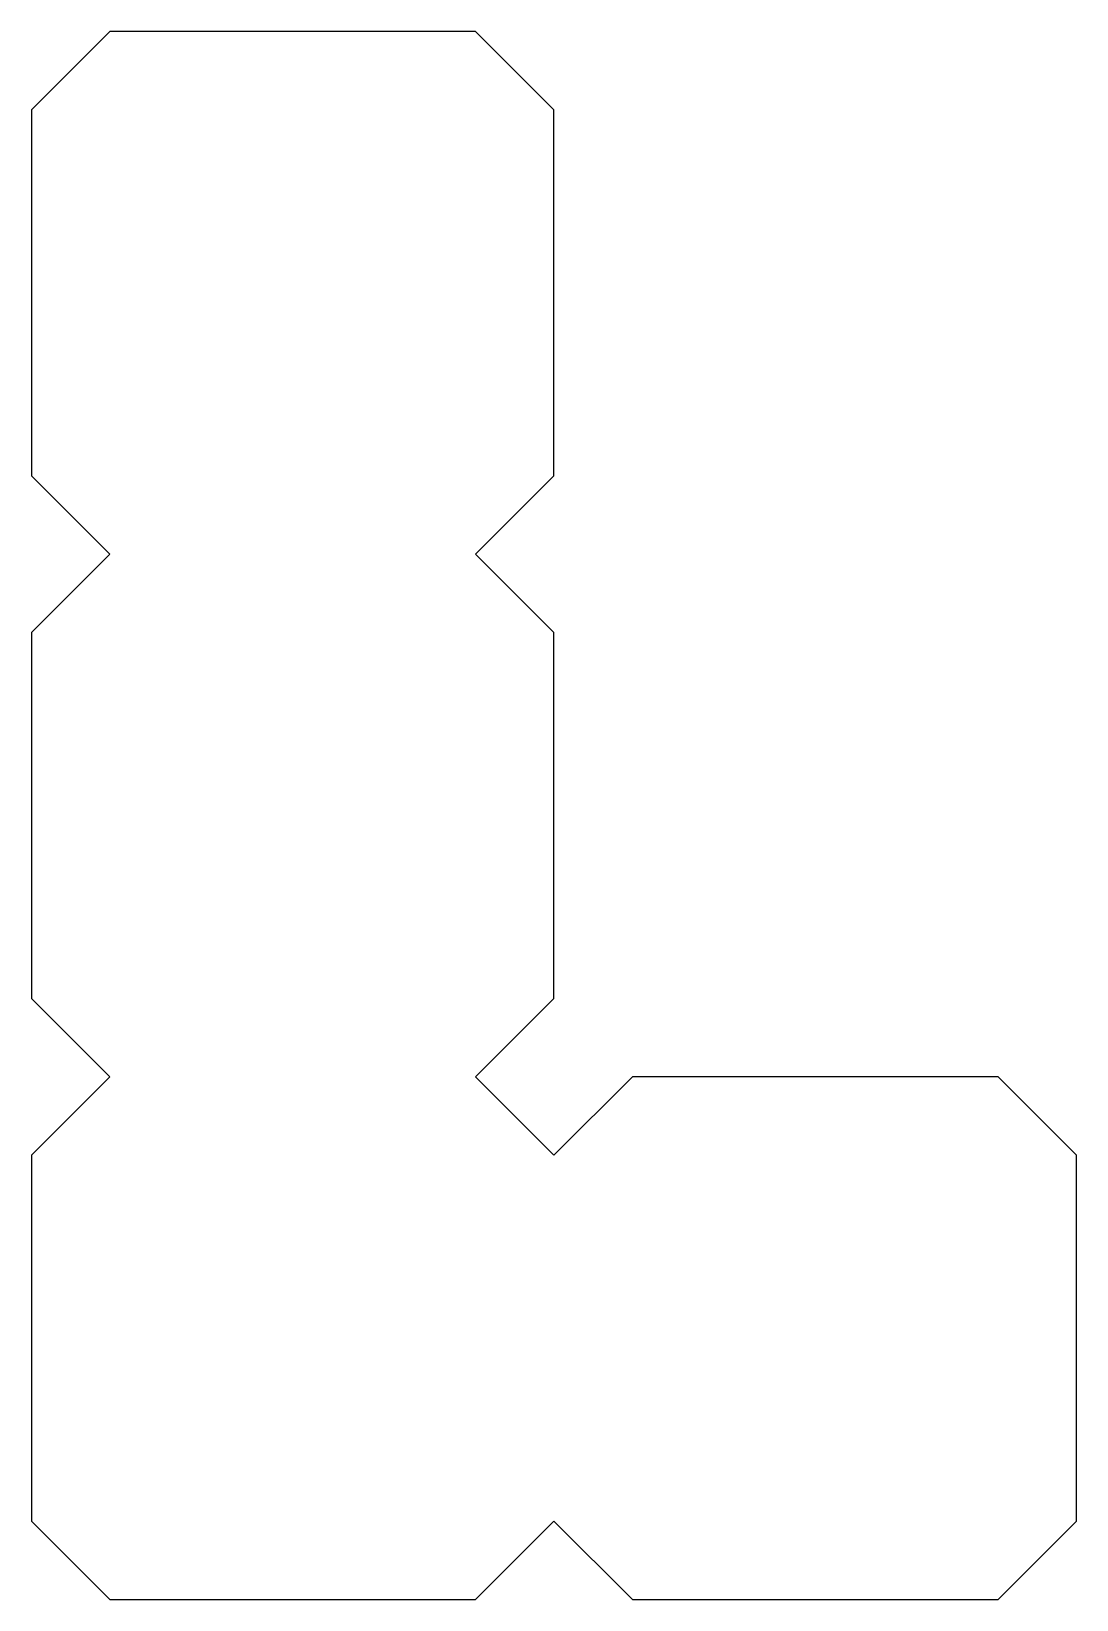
# Model space of a CAD drawing. Extents: x 0 to 37.5, y 0 to 56.2.
import ezdxf

# ---------------------------------------------------------------- set-up
doc = ezdxf.new("R2010")
doc.units = 0

msp = doc.modelspace()

# ---------------------------------------------------------------- linework, layer by layer
at = {"layer": 'shape', "color": 0}
for p, q in [((2.813, 56.25), (0, 53.438)), ((15.938, 56.25), (2.813, 56.25)), ((2.813, 56.25), (2.813, 56.25)), ((18.75, 53.438), (15.938, 56.25)), ((0, 53.438), (0, 40.312)), ((18.75, 40.312), (18.75, 53.438)), ((0, 40.312), (2.813, 37.5)), ((15.938, 37.5), (18.75, 40.312)), ((2.813, 37.5), (0, 34.687)), ((18.75, 34.687), (15.938, 37.5)), ((0, 34.687), (0, 21.563)), ((18.75, 21.563), (18.75, 34.687)), ((0, 21.563), (2.813, 18.75)), ((15.938, 18.75), (18.75, 21.563)), ((2.813, 18.75), (0, 15.938)), ((18.75, 15.938), (15.938, 18.75)), ((21.563, 18.75), (18.75, 15.938)), ((34.687, 18.75), (21.563, 18.75)), ((37.5, 15.938), (34.687, 18.75)), ((0, 15.938), (0, 2.812)), ((37.5, 2.812), (37.5, 15.938)), ((0, 2.812), (2.813, 0)), ((15.938, 0), (18.75, 2.812)), ((18.75, 2.812), (21.563, 0)), ((34.687, 0), (37.5, 2.812)), ((2.813, 0), (15.938, 0)), ((21.563, 0), (34.687, 0))]:
    msp.add_line(p, q, dxfattribs=at)

doc.saveas('drawing.dxf')
